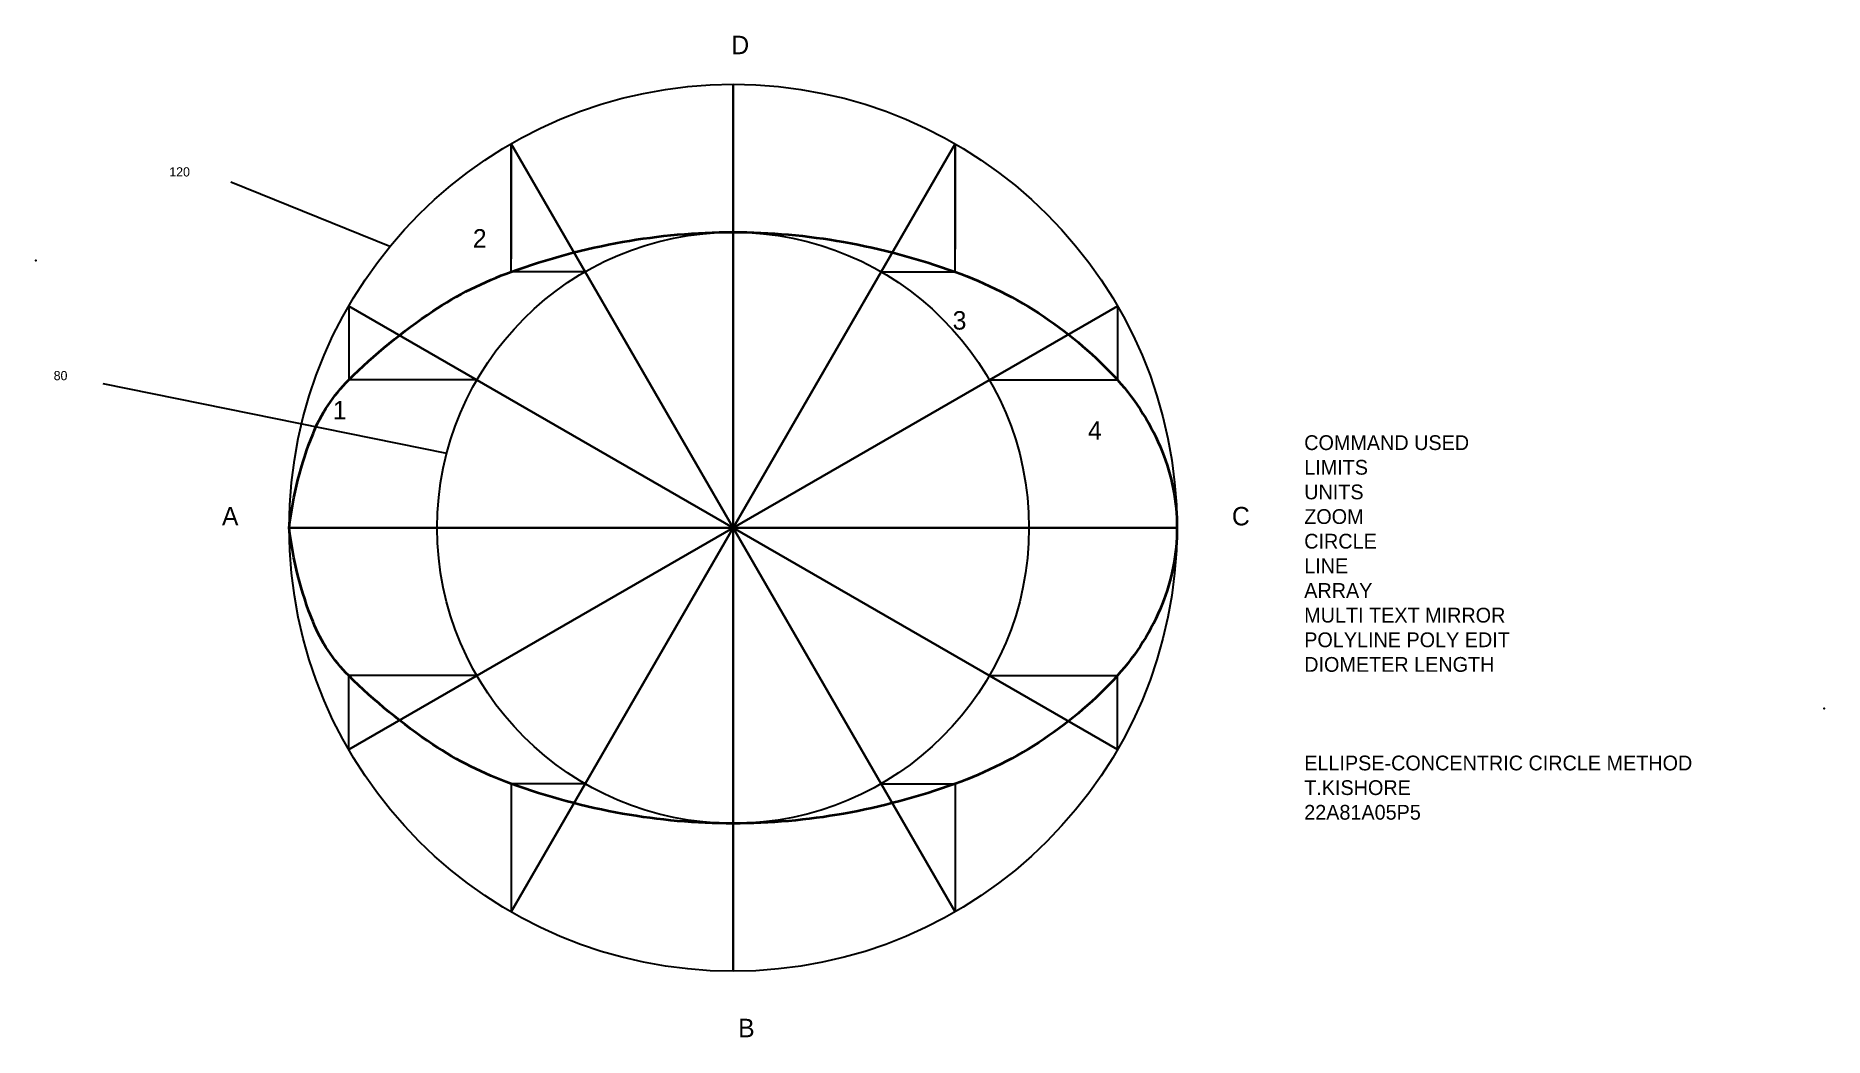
# Model space of a CAD drawing. Header units: millimetres. Extents: x -563 to -80, y 1525 to 1796.
import ezdxf

# ---------------------------------------------------------------- set-up
doc = ezdxf.new("R2010")
doc.units = ezdxf.units.MM

msp = doc.modelspace()

# ---------------------------------------------------------------- linework, layer by layer
for p, q in [((-374.54, 1783.2), (-374.54, 1663.2)), ((-374.54, 1663.2), (-374.54, 1783.2)), ((-374.54, 1663.2), (-374.54, 1783.2)), ((-374.54, 1663.2), (-374.54, 1783.2)), ((-434.54, 1767.12), (-374.54, 1663.2)), ((-374.54, 1663.2), (-434.54, 1767.12)), ((-374.54, 1663.2), (-434.54, 1767.12)), ((-374.54, 1663.2), (-434.54, 1767.12)), ((-434.54, 1767.12), (-434.54, 1735.98)), ((-434.54, 1732.48), (-434.54, 1767.12)), ((-374.54, 1663.2), (-314.54, 1767.12)), ((-374.54, 1663.2), (-314.54, 1767.12)), ((-374.54, 1663.2), (-314.54, 1767.12)), ((-314.54, 1767.12), (-374.54, 1663.2)), ((-314.54, 1767.12), (-314.54, 1738.59)), ((-314.53, 1732.48), (-314.54, 1767.12)), ((-414.54, 1732.48), (-434.54, 1732.48)), ((-334.54, 1732.48), (-314.53, 1732.48)), ((-478.46, 1723.2), (-374.54, 1663.2)), ((-374.54, 1663.2), (-478.46, 1723.2)), ((-374.54, 1663.2), (-478.46, 1723.2)), ((-374.54, 1663.2), (-478.46, 1723.2)), ((-478.46, 1723.2), (-478.46, 1703.2)), ((-374.54, 1663.2), (-270.62, 1723.2)), ((-374.54, 1663.2), (-270.62, 1723.2)), ((-374.54, 1663.2), (-270.62, 1723.2)), ((-270.62, 1723.2), (-374.54, 1663.2)), ((-270.62, 1723.2), (-270.62, 1703.2)), ((-443.82, 1703.2), (-478.46, 1703.2)), ((-305.26, 1703.2), (-270.62, 1703.2)), ((-374.54, 1663.2), (-494.54, 1663.2)), ((-494.54, 1663.2), (-494.54, 1663.2)), ((-494.54, 1663.2), (-374.54, 1663.2)), ((-374.54, 1663.2), (-494.54, 1663.2)), ((-374.54, 1663.2), (-494.54, 1663.2)), ((-374.54, 1663.2), (-478.46, 1603.2)), ((-478.46, 1603.2), (-374.54, 1663.2)), ((-374.54, 1663.2), (-478.46, 1603.2)), ((-374.54, 1663.2), (-478.46, 1603.2)), ((-374.54, 1663.2), (-434.54, 1559.27)), ((-434.54, 1559.27), (-374.54, 1663.2)), ((-374.54, 1663.2), (-434.54, 1559.27)), ((-374.54, 1663.2), (-434.54, 1559.27)), ((-374.54, 1663.2), (-254.54, 1663.2)), ((-374.54, 1663.2), (-374.54, 1543.2)), ((-374.54, 1663.2), (-314.54, 1559.27)), ((-374.54, 1663.2), (-270.62, 1603.2)), ((-374.54, 1663.2), (-254.54, 1663.2)), ((-374.54, 1663.2), (-374.54, 1543.2)), ((-374.54, 1663.2), (-314.54, 1559.27)), ((-374.54, 1663.2), (-270.62, 1603.2)), ((-374.54, 1543.2), (-374.54, 1663.2)), ((-374.54, 1663.2), (-254.54, 1663.2)), ((-314.54, 1559.27), (-374.54, 1663.2)), ((-270.62, 1603.2), (-374.54, 1663.2)), ((-254.54, 1663.2), (-374.54, 1663.2)), ((-374.54, 1663.2), (-374.54, 1543.2)), ((-374.54, 1663.2), (-314.54, 1559.27)), ((-374.54, 1663.2), (-270.62, 1603.2)), ((-478.46, 1603.2), (-478.46, 1623.2)), ((-443.82, 1623.2), (-478.46, 1623.2)), ((-305.26, 1623.2), (-270.62, 1623.2)), ((-270.62, 1603.2), (-270.62, 1623.2)), ((-414.54, 1593.91), (-434.54, 1593.91)), ((-434.54, 1593.91), (-434.54, 1559.27)), ((-334.54, 1593.91), (-314.53, 1593.91)), ((-314.53, 1593.91), (-314.54, 1559.27))]:
    msp.add_line(p, q)
at = {"color": 4}
for p, q in [((-467.34, 1739.28), (-510.33, 1756.74)), ((-451.97, 1683.3), (-544.86, 1702.16))]:
    msp.add_line(p, q, dxfattribs=at)
at = {"lineweight": 35}
msp.add_lwpolyline([(-494.54, 1663.2, -0.067369), (-488.11, 1688.64, -0.101865), (-478.46, 1703.2, -0.048681), (-455.71, 1721.8, -0.060414), (-434.54, 1732.48, -0.042493), (-404.41, 1740.55, -0.044212), (-374.54, 1743.2, -0.044225), (-344.67, 1740.55, -0.04251), (-314.53, 1732.48, -0.060419), (-290.51, 1720.35, -0.061894), (-270.62, 1703.2, -0.088556), (-258.54, 1683.89, -0.095833), (-254.54, 1663.2, -0.095833), (-258.54, 1642.51, -0.088556), (-270.62, 1623.2, -0.061894), (-290.51, 1606.04, -0.060419), (-314.53, 1593.91, -0.04251), (-344.67, 1585.84, -0.044225), (-374.54, 1583.2, -0.044212), (-404.41, 1585.84, -0.042493), (-434.54, 1593.91, -0.060414), (-455.71, 1604.6, -0.048681), (-478.46, 1623.2, -0.101865), (-488.11, 1637.75, -0.067369), (-494.54, 1663.2)], format="xyb", dxfattribs=at)
for radius in [120, 80]:
    msp.add_circle((-374.54, 1663.2), radius)
for p in [(-563.06, 1735.56), (-79.54, 1614.31)]:
    msp.add_point(p)

# ---------------------------------------------------------------- texts
at = {"char_height": 5, "width": 23.4156, "attachment_point": 1}
for s, insert in [('D', (-375.01, 1796.35)), ('2', (-444.9, 1744.02)), ('3', (-315.18, 1721.83)), ('1', (-482.75, 1697.53)), ('4', (-278.6, 1692.03)), ('A', (-512.73, 1668.85)), ('C', (-239.68, 1668.85)), ('B', (-373.17, 1530.35))]:
    msp.add_mtext(s, dxfattribs=dict(at, insert=insert))
at = {"color": 4, "char_height": 2.5, "attachment_point": 1}
for s, insert, width in [('  120', (-528.82, 1760.76), 18.485), ('  80', (-560.08, 1705.63), 15.2229)]:
    msp.add_mtext(s, dxfattribs=dict(at, insert=insert, width=width))
at = {"lineweight": 20, "insert": (-220.13, 1713.25), "char_height": 2.5, "width": 116.7294, "attachment_point": 1}
msp.add_mtext('\\P\\P\\P\\P\\P\\P{\\H1.6x;COMMAND USED\\PLIMITS \\PUNITS\\PZOOM\\PCIRCLE\\PLINE\\PARRAY\\PMULTI TEXT MIRROR\\PPOLYLINE POLY EDIT\\PDIOMETER LENGTH\\P\\P\\P\\PELLIPSE-CONCENTRIC CIRCLE METHOD\\PT.KISHORE\\P22A81A05P5}', dxfattribs=at)
at = {"color": 1, "insert": (-543.98, 1667.71), "char_height": 2.5, "width": 38.9385, "attachment_point": 1}
msp.add_mtext('^I', dxfattribs=at)

doc.saveas('drawing.dxf')
